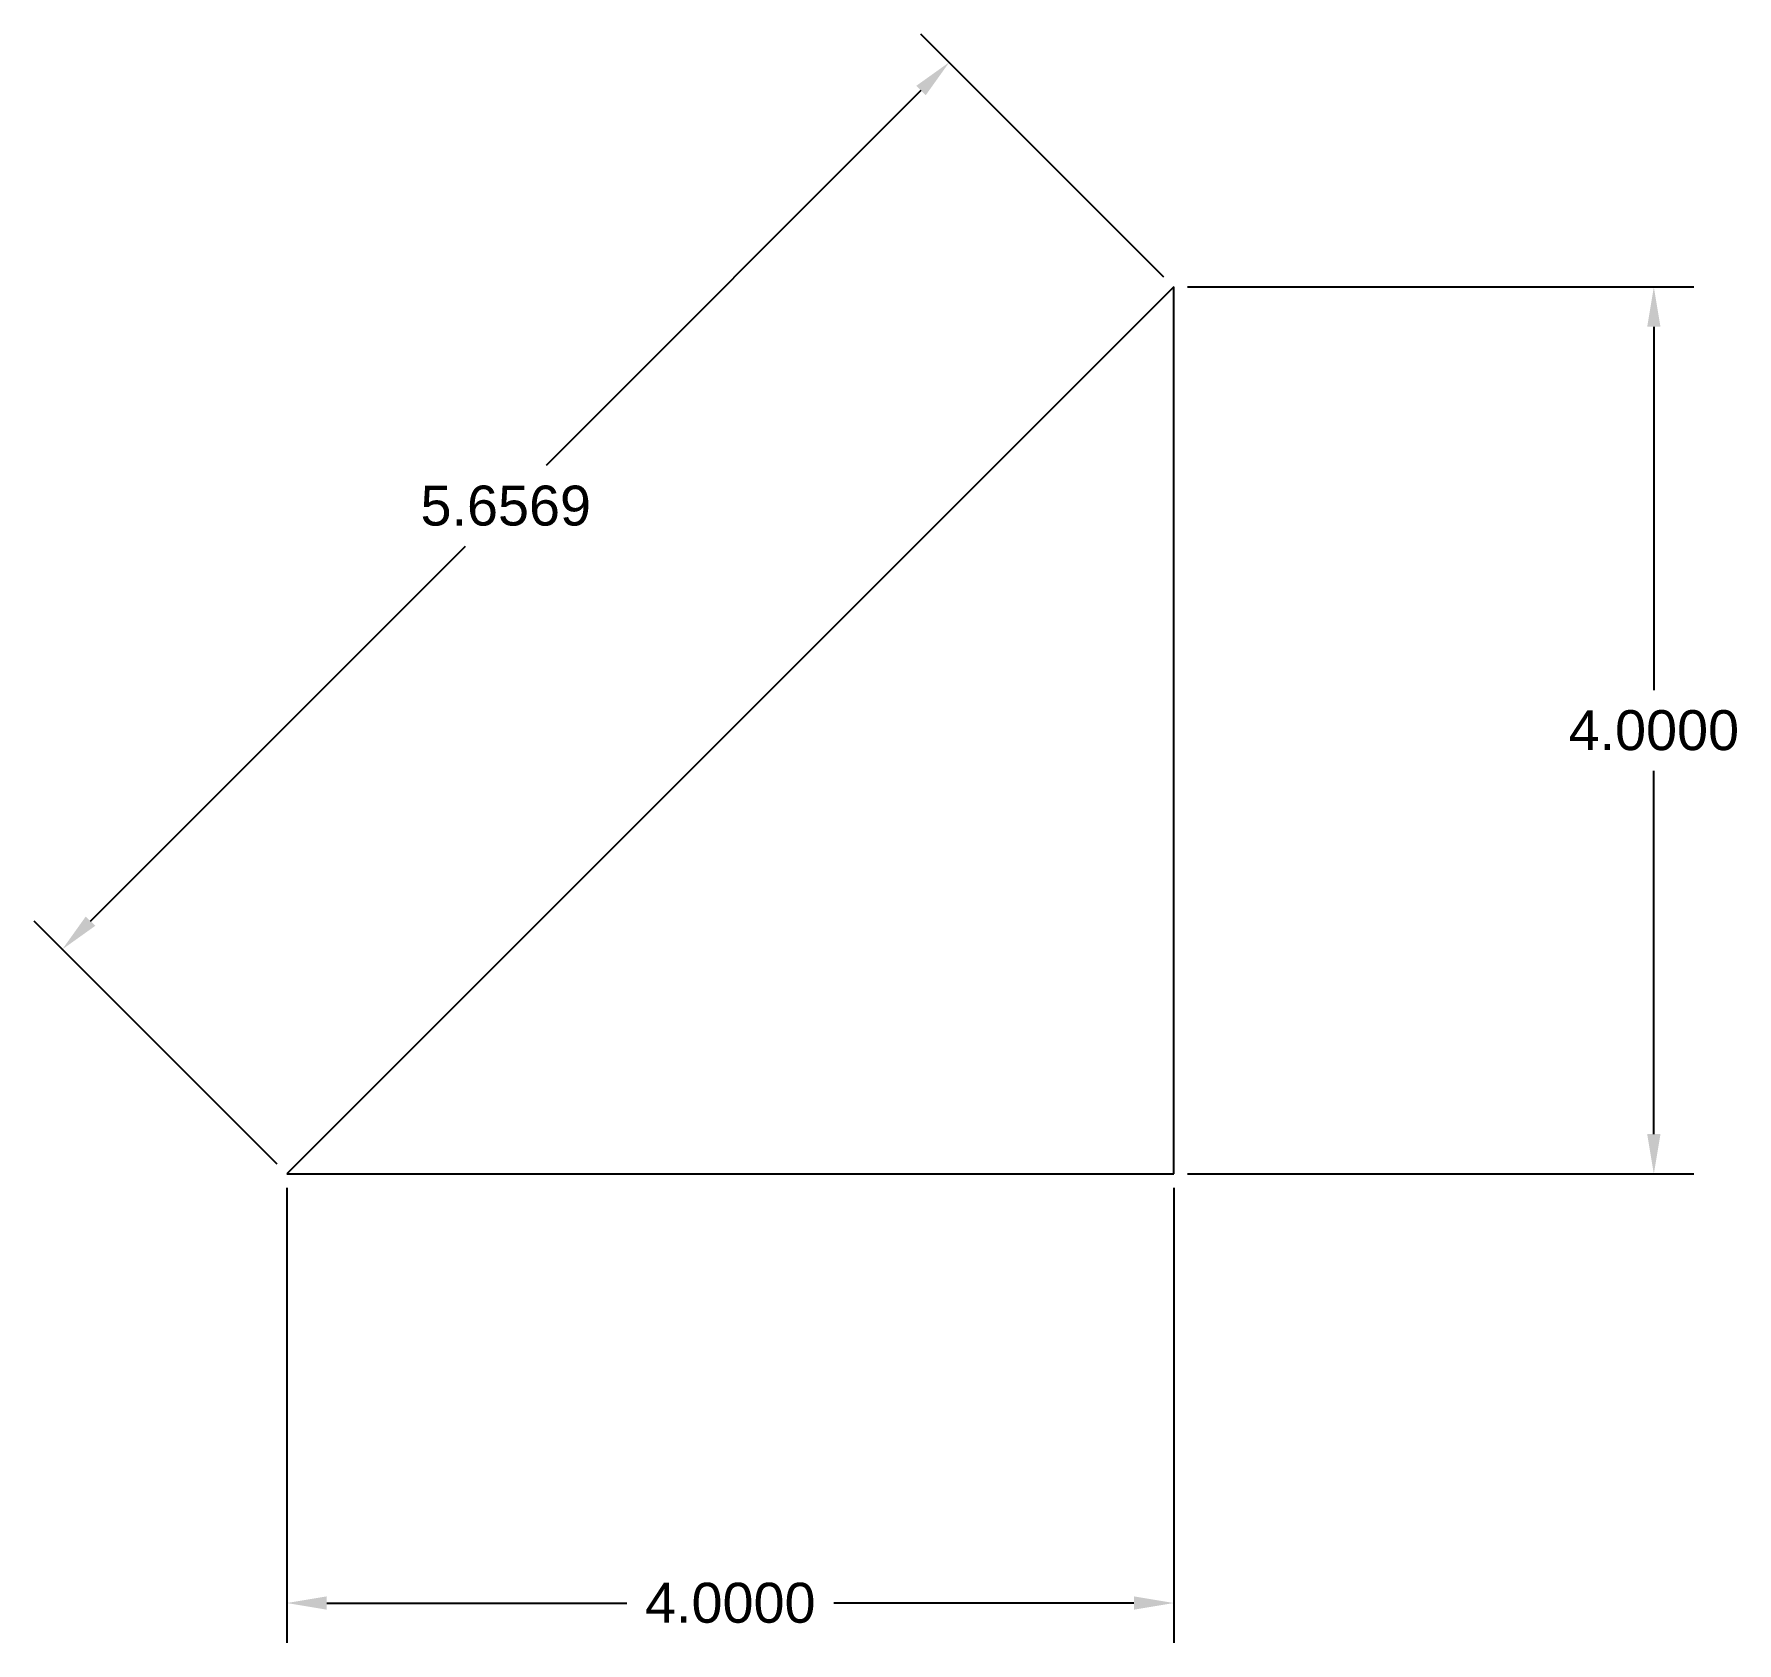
# Model space of a CAD drawing. Header units: millimetres. Extents: x 5039 to 5760, y 3388 to 4085.
# Drawn here: x 5051.36 to 5059.04, y 3453.11 to 3460.37 of the extents above.
import ezdxf

# ---------------------------------------------------------------- set-up
doc = ezdxf.new("R2010")
doc.units = ezdxf.units.MM
doc.layers.add('Cotas', color=253, linetype='Continuous')
doc.styles.get("Standard").update_dxf_attribs({"font": 'arial.ttf'})
doc.dimstyles.get("Standard").update_dxf_attribs({"dimtxt": 0.18, "dimasz": 0.18, "dimexe": 0.18, "dimexo": 0.0625, "dimgap": 0.09, "dimtad": 0, "dimtih": 1, "dimtoh": 1, "dimdec": 4, "dimzin": 0, "dimdsep": 46, "dimtxsty": 'Standard', "dimcen": 0.09, "dimadec": 0, "dimazin": 0, "dimtfac": 1, "dimtdec": 4, "dimtofl": 0, "dimtmove": 0, "dimatfit": 3, "dimfxl": 1, "dimtolj": 1, "dimtzin": 0, "dimarcsym": 0})

# ---------------------------------------------------------------- blocks, each defined once
blk = doc.blocks.new('*D34')
at = {"layer": 'Cotas', "color": 0, "lineweight": -2, "transparency": 16777216}
for p, q in [((5052.5045, 3455.1628), (5052.5045, 3453.1107)), ((5056.5045, 3455.1628), (5056.5045, 3453.1107)), ((5052.6845, 3453.2907), (5054.0375, 3453.2907)), ((5056.3245, 3453.2907), (5054.9714, 3453.2907))]:
    blk.add_line(p, q, dxfattribs=at)
at = {"layer": 'Cotas', "color": 0, "transparency": 16777216}
for points in [[(5052.6845, 3453.3207), (5052.6845, 3453.2607), (5052.5045, 3453.2907)], [(5056.3245, 3453.3207), (5056.3245, 3453.2607), (5056.5045, 3453.2907)]]:
    blk.add_solid(points, dxfattribs=at)
at = {"layer": 'Defpoints', "color": 0, "transparency": 16777216}
for p in [(5052.5045, 3455.2253), (5056.5045, 3455.2253), (5056.5045, 3453.2907)]:
    blk.add_point(p, dxfattribs=at)
at = {"layer": 'Cotas', "color": 0, "transparency": 16777216, "insert": (5054.5045, 3453.2907), "char_height": 0.18, "attachment_point": 5}
blk.add_mtext('\\A1;4.0000', dxfattribs=at)
blk = doc.blocks.new('*D35')
at = {"layer": 'Cotas', "color": 0, "lineweight": -2, "transparency": 16777216}
for p, q in [((5056.567, 3459.2253), (5058.8496, 3459.2253)), ((5058.6696, 3459.0453), (5058.6696, 3457.4072)), ((5058.6696, 3455.4053), (5058.6696, 3457.0434)), ((5056.567, 3455.2253), (5058.8496, 3455.2253))]:
    blk.add_line(p, q, dxfattribs=at)
at = {"layer": 'Cotas', "color": 0, "transparency": 16777216}
for points in [[(5058.6396, 3459.0453), (5058.6996, 3459.0453), (5058.6696, 3459.2253)], [(5058.6396, 3455.4053), (5058.6996, 3455.4053), (5058.6696, 3455.2253)]]:
    blk.add_solid(points, dxfattribs=at)
at = {"layer": 'Defpoints', "color": 0, "transparency": 16777216}
for p in [(5056.5045, 3459.2253), (5056.5045, 3455.2253), (5058.6696, 3455.2253)]:
    blk.add_point(p, dxfattribs=at)
at = {"layer": 'Cotas', "color": 0, "transparency": 16777216, "insert": (5058.6696, 3457.2253), "char_height": 0.18, "attachment_point": 5}
blk.add_mtext('\\A1;4.0000', dxfattribs=at)
blk = doc.blocks.new('*D36')
at = {"layer": 'Cotas', "color": 0, "lineweight": -2, "transparency": 16777216}
for p, q in [((5056.4603, 3459.2695), (5055.3646, 3460.3652)), ((5055.3646, 3460.1106), (5053.6738, 3458.4198)), ((5051.6191, 3456.3652), (5053.31, 3458.056)), ((5052.4603, 3455.2695), (5051.3646, 3456.3652))]:
    blk.add_line(p, q, dxfattribs=at)
at = {"layer": 'Cotas', "color": 0, "transparency": 16777216}
for points in [[(5055.3434, 3460.1319), (5055.3858, 3460.0894), (5055.4919, 3460.2379)], [(5051.5979, 3456.3864), (5051.6404, 3456.344), (5051.4919, 3456.2379)]]:
    blk.add_solid(points, dxfattribs=at)
at = {"layer": 'Defpoints', "color": 0, "transparency": 16777216}
for p in [(5055.4919, 3460.2379), (5056.5045, 3459.2253), (5052.5045, 3455.2253)]:
    blk.add_point(p, dxfattribs=at)
at = {"layer": 'Cotas', "color": 0, "transparency": 16777216, "insert": (5053.4919, 3458.2379), "char_height": 0.18, "attachment_point": 5}
blk.add_mtext('\\A1;5.6569', dxfattribs=at)

msp = doc.modelspace()

# ---------------------------------------------------------------- linework, layer by layer
for p, q in [((5056.50445, 3459.22535), (5052.50445, 3455.22535)), ((5056.50445, 3455.22535), (5056.50445, 3459.22535)), ((5052.50445, 3455.22535), (5056.50445, 3455.22535))]:
    msp.add_line(p, q)

# ---------------------------------------------------------------- dimensions: what is measured, and where the dimension line sits
at = {"layer": 'Cotas'}
dim = msp.add_aligned_dim(p1=(5052.50445, 3455.22535), p2=(5056.50445, 3459.22535), distance=1.43201, dimstyle='Standard', dxfattribs=at)
dim.commit()
dim.dimension.update_dxf_attribs({"geometry": '*D36', "text_midpoint": (5053.49187, 3458.23793)})
dim = msp.add_linear_dim(base=(5058.66956, 3455.22535), p1=(5056.50445, 3459.22535), p2=(5056.50445, 3455.22535), angle=90, dimstyle='Standard', dxfattribs=at)
dim.commit()
dim.dimension.update_dxf_attribs({"geometry": '*D35', "text_midpoint": (5058.66956, 3457.22535)})
dim = msp.add_linear_dim(base=(5056.50445, 3453.29072), p1=(5052.50445, 3455.22535), p2=(5056.50445, 3455.22535), dimstyle='Standard', dxfattribs=at)
dim.commit()
dim.dimension.update_dxf_attribs({"geometry": '*D34', "text_midpoint": (5054.50445, 3453.29072)})

doc.saveas('drawing.dxf')
